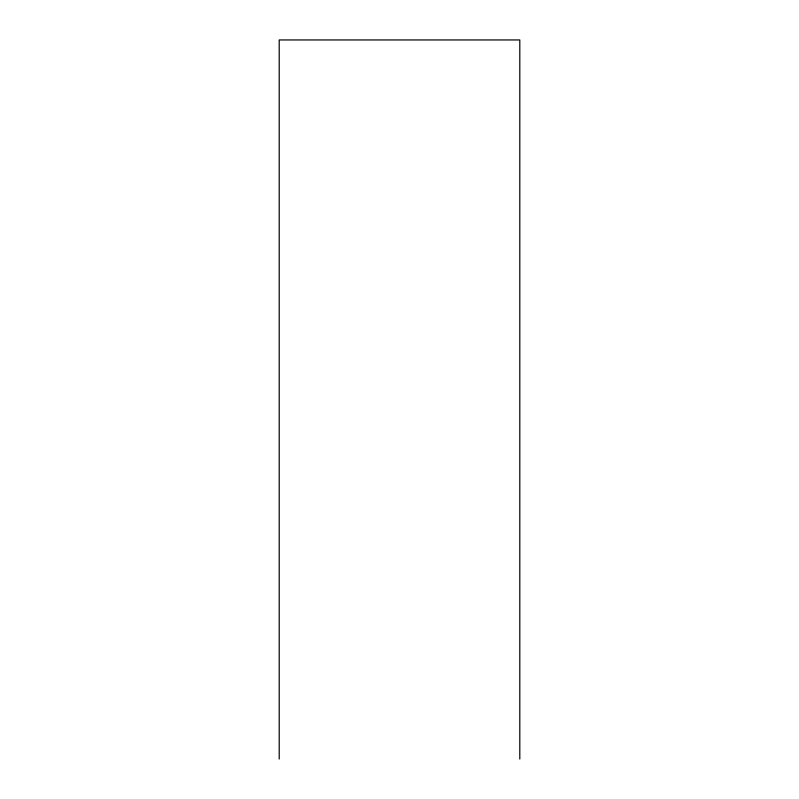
<?xml version="1.0" encoding="UTF-8"?>
<svg xmlns="http://www.w3.org/2000/svg" width="799" height="799" viewBox="0 0 799 799"><rect width="100%" height="100%" fill="white"/><g stroke="black" fill="none" stroke-linecap="round" stroke-linejoin="round"><path stroke-width="1.2" d="M519.799 759.05L519.799 39.95L279.201 39.95L279.201 759.05"/></g></svg>
